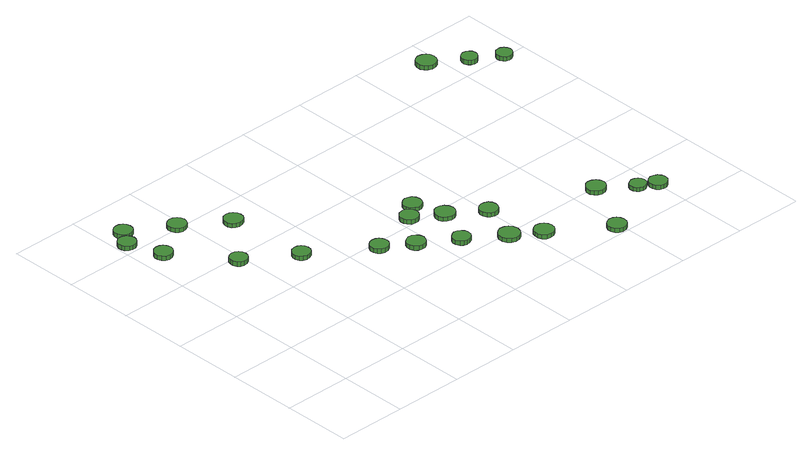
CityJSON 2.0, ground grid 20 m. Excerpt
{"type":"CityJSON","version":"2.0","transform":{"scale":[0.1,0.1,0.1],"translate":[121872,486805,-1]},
"CityObjects":{
"tree1":{"type":"SolitaryVegetationObject","attributes":{"function":"something"},"geometry":[{"type":"MultiSurface","lod":"1","boundaries":[[[0,1,2,3,4,5,6,7,8,9,10,11,12,13,14]],[[15,16,17,18,19,20,21,22,23,24,25,26,27,28,29]],[[0,29,28,1]],[[1,28,27,2]],[[2,27,26,3]],[[3,26,25,4]],[[4,25,24,5]],[[5,24,23,6]],[[6,23,22,7]],[[7,22,21,8]],[[8,21,20,9]],[[9,20,19,10]],[[10,19,18,11]],[[11,18,17,12]],[[12,17,16,13]],[[13,16,15,14]],[[14,15,29,0]]]}]},
"tree2":{"type":"SolitaryVegetationObject","attributes":{"function":"something"},"geometry":[{"type":"MultiSurface","lod":"1","boundaries":[[[30,31,32,33,34,35,36,37,38,39,40,41,42,43,44]],[[45,46,47,48,49,50,51,52,53,54,55,56,57,58,59]],[[30,59,58,31]],[[31,58,57,32]],[[32,57,56,33]],[[33,56,55,34]],[[34,55,54,35]],[[35,54,53,36]],[[36,53,52,37]],[[37,52,51,38]],[[38,51,50,39]],[[39,50,49,40]],[[40,49,48,41]],[[41,48,47,42]],[[42,47,46,43]],[[43,46,45,44]],[[44,45,59,30]]]}]},
"tree3":{"type":"SolitaryVegetationObject","attributes":{"function":"something"},"geometry":[{"type":"MultiSurface","lod":"1","boundaries":[[[60,61,62,63,64,65,66,67,68,69,70,71,72,73,74]],[[75,76,77,78,79,80,81,82,83,84,85,86,87,88,89]],[[60,89,88,61]],[[61,88,87,62]],[[62,87,86,63]],[[63,86,85,64]],[[64,85,84,65]],[[65,84,83,66]],[[66,83,82,67]],[[67,82,81,68]],[[68,81,80,69]],[[69,80,79,70]],[[70,79,78,71]],[[71,78,77,72]],[[72,77,76,73]],[[73,76,75,74]],[[74,75,89,60]]]}]},
"tree4":{"type":"SolitaryVegetationObject","attributes":{"function":"something"},"geometry":[{"type":"MultiSurface","lod":"1","boundaries":[[[90,91,92,93,94,95,96,97,98,99,100,101,102,103,104]],[[105,106,107,108,109,110,111,112,113,114,115,116,117,118,119]],[[90,119,118,91]],[[91,118,117,92]],[[92,117,116,93]],[[93,116,115,94]],[[94,115,114,95]],[[95,114,113,96]],[[96,113,112,97]],[[97,112,111,98]],[[98,111,110,99]],[[99,110,109,100]],[[100,109,108,101]],[[101,108,107,102]],[[102,107,106,103]],[[103,106,105,104]],[[104,105,119,90]]]}]},
"tree5":{"type":"SolitaryVegetationObject","attributes":{"function":"something"},"geometry":[{"type":"MultiSurface","lod":"1","boundaries":[[[120,121,122,123,124,125,126,127,128,129,130,131,132,133,134]],[[135,136,137,138,139,140,141,142,143,144,145,146,147,148,149]],[[120,149,148,121]],[[121,148,147,122]],[[122,147,146,123]],[[123,146,145,124]],[[124,145,144,125]],[[125,144,143,126]],[[126,143,142,127]],[[127,142,141,128]],[[128,141,140,129]],[[129,140,139,130]],[[130,139,138,131]],[[131,138,137,132]],[[132,137,136,133]],[[133,136,135,134]],[[134,135,149,120]]]}]},
"tree6":{"type":"SolitaryVegetationObject","attributes":{"function":"something"},"geometry":[{"type":"MultiSurface","lod":"1","boundaries":[[[150,151,152,153,154,155,156,157,158,159,160,161,162,163,164]],[[165,166,167,168,169,170,171,172,173,174,175,176,177,178,179]],[[150,179,178,151]],[[151,178,177,152]],[[152,177,176,153]],[[153,176,175,154]],[[154,175,174,155]],[[155,174,173,156]],[[156,173,172,157]],[[157,172,171,158]],[[158,171,170,159]],[[159,170,169,160]],[[160,169,168,161]],[[161,168,167,162]],[[162,167,166,163]],[[163,166,165,164]],[[164,165,179,150]]]}]},
"tree7":{"type":"SolitaryVegetationObject","attributes":{"function":"something"},"geometry":[{"type":"MultiSurface","lod":"1","boundaries":[[[180,181,182,183,184,185,186,187,188,189,190,191,192,193,194]],[[195,196,197,198,199,200,201,202,203,204,205,206,207,208,209]],[[180,209,208,181]],[[181,208,207,182]],[[182,207,206,183]],[[183,206,205,184]],[[184,205,204,185]],[[185,204,203,186]],[[186,203,202,187]],[[187,202,201,188]],[[188,201,200,189]],[[189,200,199,190]],[[190,199,198,191]],[[191,198,197,192]],[[192,197,196,193]],[[193,196,195,194]],[[194,195,209,180]]]}]},
"tree8":{"type":"SolitaryVegetationObject","attributes":{"function":"something"},"geometry":[{"type":"MultiSurface","lod":"1","boundaries":[[[210,211,212,213,214,215,216,217,218,219,220,221,222,223,224]],[[225,226,227,228,229,230,231,232,233,234,235,236,237,238,239]],[[210,239,238,211]],[[211,238,237,212]],[[212,237,236,213]],[[213,236,235,214]],[[214,235,234,215]],[[215,234,233,216]],[[216,233,232,217]],[[217,232,231,218]],[[218,231,230,219]],[[219,230,229,220]],[[220,229,228,221]],[[221,228,227,222]],[[222,227,226,223]],[[223,226,225,224]],[[224,225,239,210]]]}]},
"tree9":{"type":"SolitaryVegetationObject","attributes":{"function":"something"},"geometry":[{"type":"MultiSurface","lod":"1","boundaries":[[[240,241,242,243,244,245,246,247,248,249,250,251,252,253,254]],[[255,256,257,258,259,260,261,262,263,264,265,266,267,268,269]],[[240,269,268,241]],[[241,268,267,242]],[[242,267,266,243]],[[243,266,265,244]],[[244,265,264,245]],[[245,264,263,246]],[[246,263,262,247]],[[247,262,261,248]],[[248,261,260,249]],[[249,260,259,250]],[[250,259,258,251]],[[251,258,257,252]],[[252,257,256,253]],[[253,256,255,254]],[[254,255,269,240]]]}]},
"tree10":{"type":"SolitaryVegetationObject","attributes":{"function":"something"},"geometry":[{"type":"MultiSurface","lod":"1","boundaries":[[[270,271,272,273,274,275,276,277,278,279,280,281,282,283,284]],[[285,286,287,288,289,290,291,292,293,294,295,296,297,298,299]],[[270,299,298,271]],[[271,298,297,272]],[[272,297,296,273]],[[273,296,295,274]],[[274,295,294,275]],[[275,294,293,276]],[[276,293,292,277]],[[277,292,291,278]],[[278,291,290,279]],[[279,290,289,280]],[[280,289,288,281]],[[281,288,287,282]],[[282,287,286,283]],[[283,286,285,284]],[[284,285,299,270]]]}]},
"tree11":{"type":"SolitaryVegetationObject","attributes":{"function":"something"},"geometry":[{"type":"MultiSurface","lod":"1","boundaries":[[[300,301,302,303,304,305,306,307,308,309,310,311,312,313,314]],[[315,316,317,318,319,320,321,322,323,324,325,326,327,328,329]],[[300,329,328,301]],[[301,328,327,302]],[[302,327,326,303]],[[303,326,325,304]],[[304,325,324,305]],[[305,324,323,306]],[[306,323,322,307]],[[307,322,321,308]],[[308,321,320,309]],[[309,320,319,310]],[[310,319,318,311]],[[311,318,317,312]],[[312,317,316,313]],[[313,316,315,314]],[[314,315,329,300]]]}]},
"tree12":{"type":"SolitaryVegetationObject","attributes":{"function":"something"},"geometry":[{"type":"MultiSurface","lod":"1","boundaries":[[[330,331,332,333,334,335,336,337,338,339,340,341,342,343,344]],[[345,346,347,348,349,350,351,352,353,354,355,356,357,358,359]],[[330,359,358,331]],[[331,358,357,332]],[[332,357,356,333]],[[333,356,355,334]],[[334,355,354,335]],[[335,354,353,336]],[[336,353,352,337]],[[337,352,351,338]],[[338,351,350,339]],[[339,350,349,340]],[[340,349,348,341]],[[341,348,347,342]],[[342,347,346,343]],[[343,346,345,344]],[[344,345,359,330]]]}]},
"tree13":{"type":"SolitaryVegetationObject","attributes":{"function":"something"},"geometry":[{"type":"MultiSurface","lod":"1","boundaries":[[[360,361,362,363,364,365,366,367,368,369,370,371,372,373,374]],[[375,376,377,378,379,380,381,382,383,384,385,386,387,388,389]],[[360,389,388,361]],[[361,388,387,362]],[[362,387,386,363]],[[363,386,385,364]],[[364,385,384,365]],[[365,384,383,366]],[[366,383,382,367]],[[367,382,381,368]],[[368,381,380,369]],[[369,380,379,370]],[[370,379,378,371]],[[371,378,377,372]],[[372,377,376,373]],[[373,376,375,374]],[[374,375,389,360]]]}]},
"tree14":{"type":"SolitaryVegetationObject","attributes":{"function":"something"},"geometry":[{"type":"MultiSurface","lod":"1","boundaries":[[[390,391,392,393,394,395,396,397,398,399,400,401,402,403,404]],[[405,406,407,408,409,410,411,412,413,414,415,416,417,418,419]],[[390,419,418,391]],[[391,418,417,392]],[[392,417,416,393]],[[393,416,415,394]],[[394,415,414,395]],[[395,414,413,396]],[[396,413,412,397]],[[397,412,411,398]],[[398,411,410,399]],[[399,410,409,400]],[[400,409,408,401]],[[401,408,407,402]],[[402,407,406,403]],[[403,406,405,404]],[[404,405,419,390]]]}]},
"tree15":{"type":"SolitaryVegetationObject","attributes":{"function":"something"},"geometry":[{"type":"MultiSurface","lod":"1","boundaries":[[[420,421,422,423,424,425,426,427,428,429,430,431,432,433,434]],[[435,436,437,438,439,440,441,442,443,444,445,446,447,448,449]],[[420,449,448,421]],[[421,448,447,422]],[[422,447,446,423]],[[423,446,445,424]],[[424,445,444,425]],[[425,444,443,426]],[[426,443,442,427]],[[427,442,441,428]],[[428,441,440,429]],[[429,440,439,430]],[[430,439,438,431]],[[431,438,437,432]],[[432,437,436,433]],[[433,436,435,434]],[[434,435,449,420]]]}]},
"tree16":{"type":"SolitaryVegetationObject","attributes":{"function":"something"},"geometry":[{"type":"MultiSurface","lod":"1","boundaries":[[[450,451,452,453,454,455,456,457,458,459,460,461,462,463,464]],[[465,466,467,468,469,470,471,472,473,474,475,476,477,478,479]],[[450,479,478,451]],[[451,478,477,452]],[[452,477,476,453]],[[453,476,475,454]],[[454,475,474,455]],[[455,474,473,456]],[[456,473,472,457]],[[457,472,471,458]],[[458,471,470,459]],[[459,470,469,460]],[[460,469,468,461]],[[461,468,467,462]],[[462,467,466,463]],[[463,466,465,464]],[[464,465,479,450]]]}]},
"tree17":{"type":"SolitaryVegetationObject","attributes":{"function":"something"},"geometry":[{"type":"MultiSurface","lod":"1","boundaries":[[[480,481,482,483,484,485,486,487,488,489,490,491,492,493,494]],[[495,496,497,498,499,500,501,502,503,504,505,506,507,508,509]],[[480,509,508,481]],[[481,508,507,482]],[[482,507,506,483]],[[483,506,505,484]],[[484,505,504,485]],[[485,504,503,486]],[[486,503,502,487]],[[487,502,501,488]],[[488,501,500,489]],[[489,500,499,490]],[[490,499,498,491]],[[491,498,497,492]],[[492,497,496,493]],[[493,496,495,494]],[[494,495,509,480]]]}]},
"tree18":{"type":"SolitaryVegetationObject","attributes":{"function":"something"},"geometry":[{"type":"MultiSurface","lod":"1","boundaries":[[[510,511,512,513,514,515,516,517,518,519,520,521,522,523,524]],[[525,526,527,528,529,530,531,532,533,534,535,536,537,538,539]],[[510,539,538,511]],[[511,538,537,512]],[[512,537,536,513]],[[513,536,535,514]],[[514,535,534,515]],[[515,534,533,516]],[[516,533,532,517]],[[517,532,531,518]],[[518,531,530,519]],[[519,530,529,520]],[[520,529,528,521]],[[521,528,527,522]],[[522,527,526,523]],[[523,526,525,524]],[[524,525,539,510]]]}]},
"tree19":{"type":"SolitaryVegetationObject","attributes":{"function":"something"},"geometry":[{"type":"MultiSurface","lod":"1","boundaries":[[[540,541,542,543,544,545,546,547,548,549,550,551,552,553,554]],[[555,556,557,558,559,560,561,562,563,564,565,566,567,568,569]],[[540,569,568,541]],[[541,568,567,542]],[[542,567,566,543]],[[543,566,565,544]],[[544,565,564,545]],[[545,564,563,546]],[[546,563,562,547]],[[547,562,561,548]],[[548,561,560,549]],[[549,560,559,550]],[[550,559,558,551]],[[551,558,557,552]],[[552,557,556,553]],[[553,556,555,554]],[[554,555,569,540]]]}]},
"tree20":{"type":"SolitaryVegetationObject","attributes":{"function":"something"},"geometry":[{"type":"MultiSurface","lod":"1","boundaries":[[[570,571,572,573,574,575,576,577,578,579,580,581,582,583,584]],[[585,586,587,588,589,590,591,592,593,594,595,596,597,598,599]],[[570,599,598,571]],[[571,598,597,572]],[[572,597,596,573]],[[573,596,595,574]],[[574,595,594,575]],[[575,594,593,576]],[[576,593,592,577]],[[577,592,591,578]],[[578,591,590,579]],[[579,590,589,580]],[[580,589,588,581]],[[581,588,587,582]],[[582,587,586,583]],[[583,586,585,584]],[[584,585,599,570]]]}]},
"tree21":{"type":"SolitaryVegetationObject","attributes":{"function":"something"},"geometry":[{"type":"MultiSurface","lod":"1","boundaries":[[[600,601,602,603,604,605,606,607,608,609,610,611,612,613,614]],[[615,616,617,618,619,620,621,622,623,624,625,626,627,628,629]],[[600,629,628,601]],[[601,628,627,602]],[[602,627,626,603]],[[603,626,625,604]],[[604,625,624,605]],[[605,624,623,606]],[[606,623,622,607]],[[607,622,621,608]],[[608,621,620,609]],[[609,620,619,610]],[[610,619,618,611]],[[611,618,617,612]],[[612,617,616,613]],[[613,616,615,614]],[[614,615,629,600]]]}]},
"tree22":{"type":"SolitaryVegetationObject","attributes":{"function":"something"},"geometry":[{"type":"MultiSurface","lod":"1","boundaries":[[[630,631,632,633,634,635,636,637,638,639,640,641,642,643,644]],[[645,646,647,648,649,650,651,652,653,654,655,656,657,658,659]],[[630,659,658,631]],[[631,658,657,632]],[[632,657,656,633]],[[633,656,655,634]],[[634,655,654,635]],[[635,654,653,636]],[[636,653,652,637]],[[637,652,651,638]],[[638,651,650,639]],[[639,650,649,640]],[[640,649,648,641]],[[641,648,647,642]],[[642,647,646,643]],[[643,646,645,644]],[[644,645,659,630]]]}]},
"tree23":{"type":"SolitaryVegetationObject","attributes":{"function":"something"},"geometry":[{"type":"MultiSurface","lod":"1","boundaries":[[[660,661,662,663,664,665,666,667,668,669,670,671,672,673,674]],[[675,676,677,678,679,680,681,682,683,684,685,686,687,688,689]],[[660,689,688,661]],[[661,688,687,662]],[[662,687,686,663]],[[663,686,685,664]],[[664,685,684,665]],[[665,684,683,666]],[[666,683,682,667]],[[667,682,681,668]],[[668,681,680,669]],[[669,680,679,670]],[[670,679,678,671]],[[671,678,677,672]],[[672,677,676,673]],[[673,676,675,674]],[[674,675,689,660]]]}]}
},
"vertices":[
[56,833,20],[53,843,20],[47,852,20],[38,857,20],[27,858,20],[17,855,20],[9,848,20],[5,838,20],[5,828,20],[9,818,20],[17,811,20],[27,808,20],[38,809,20],[47,814,20],[53,823,20],[53,823,7],[47,814,7],[38,809,7],[27,808,7],[17,811,7],[9,818,7],[5,828,7],[5,838,7],[9,848,7],[17,855,7],[27,858,7],[38,857,7],[47,852,7],[53,843,7],[56,833,7],
[92,736,20],[89,747,20],[83,756,20],[74,761,20],[63,762,20],[52,759,20],[44,751,20],[40,742,20],[40,731,20],[44,721,20],[52,713,20],[63,710,20],[74,711,20],[83,717,20],[89,725,20],[89,725,7],[83,717,7],[74,711,7],[63,710,7],[52,713,7],[44,721,7],[40,731,7],[40,742,7],[44,751,7],[52,759,7],[63,762,7],[74,761,7],[83,756,7],[89,747,7],[92,736,7],
[86,879,20],[84,889,20],[78,898,20],[68,903,20],[58,904,20],[47,901,20],[39,894,20],[35,884,20],[35,873,20],[39,863,20],[47,856,20],[58,853,20],[68,854,20],[78,859,20],[84,868,20],[84,868,7],[78,859,7],[68,854,7],[58,853,7],[47,856,7],[39,863,7],[35,873,7],[35,884,7],[39,894,7],[47,901,7],[58,904,7],[68,903,7],[78,898,7],[84,889,7],[86,879,7],
[210,584,19],[208,594,19],[202,603,19],[193,608,19],[182,609,19],[172,606,19],[164,599,19],[160,589,19],[160,579,19],[164,569,19],[172,562,19],[182,559,19],[193,560,19],[202,565,19],[208,574,19],[208,574,6],[202,565,6],[193,560,6],[182,559,6],[172,562,6],[164,569,6],[160,579,6],[160,589,6],[164,599,6],[172,606,6],[182,609,6],[193,608,6],[202,603,6],[208,594,6],[210,584,6],
[208,807,19],[205,817,19],[199,826,19],[189,832,19],[178,833,19],[168,830,19],[159,822,19],[155,812,19],[155,801,19],[159,791,19],[168,783,19],[178,780,19],[189,781,19],[199,787,19],[205,796,19],[205,796,7],[199,787,7],[189,781,7],[178,780,7],[168,783,7],[159,791,7],[155,801,7],[155,812,7],[159,822,7],[168,830,7],[178,833,7],[189,832,7],[199,826,7],[205,817,7],[208,807,7],
[343,492,20],[341,502,20],[335,511,20],[326,516,20],[315,517,20],[305,514,20],[297,507,20],[293,497,20],[293,487,20],[297,477,20],[305,470,20],[315,466,20],[326,468,20],[335,473,20],[341,481,20],[341,481,7],[335,473,7],[326,468,7],[315,466,7],[305,470,7],[297,477,7],[293,487,7],[293,497,7],[297,507,7],[305,514,7],[315,517,7],[326,516,7],[335,511,7],[341,502,7],[343,492,7],
[327,723,19],[325,734,19],[318,743,19],[309,749,19],[298,750,19],[287,747,19],[279,739,19],[274,729,19],[274,718,19],[279,707,19],[287,700,19],[298,696,19],[309,698,19],[318,703,19],[325,712,19],[325,712,7],[318,703,7],[309,698,7],[298,696,7],[287,700,7],[279,707,7],[274,718,7],[274,729,7],[279,739,7],[287,747,7],[298,750,7],[309,749,7],[318,743,7],[325,734,7],[327,723,7],
[510,378,20],[508,389,20],[502,398,20],[492,403,20],[481,404,20],[471,401,20],[463,394,20],[458,384,20],[458,373,20],[463,363,20],[471,356,20],[481,352,20],[492,353,20],[502,359,20],[508,368,20],[508,368,7],[502,359,7],[492,353,7],[481,352,7],[471,356,7],[463,363,7],[458,373,7],[458,384,7],[463,394,7],[471,401,7],[481,404,7],[492,403,7],[502,398,7],[508,389,7],[510,378,7],
[589,324,20],[586,335,20],[580,344,20],[570,350,20],[559,351,20],[549,347,20],[540,340,20],[536,330,20],[536,319,20],[540,309,20],[549,301,20],[559,298,20],[570,299,20],[580,305,20],[586,314,20],[586,314,7],[580,305,7],[570,299,7],[559,298,7],[549,301,7],[540,309,7],[536,319,7],[536,330,7],[540,340,7],[549,347,7],[559,351,7],[570,350,7],[580,344,7],[586,335,7],[589,324,7],
[686,260,20],[684,271,20],[677,279,20],[668,285,20],[658,286,20],[648,282,20],[640,275,20],[635,266,20],[635,255,20],[640,245,20],[648,238,20],[658,235,20],[668,236,20],[677,241,20],[684,250,20],[684,250,7],[677,241,7],[668,236,7],[658,235,7],[648,238,7],[640,245,7],[635,255,7],[635,266,7],[640,275,7],[648,282,7],[658,286,7],[668,285,7],[677,279,7],[684,271,7],[686,260,7],
[660,424,20],[657,435,20],[651,443,20],[642,449,20],[631,450,20],[620,447,20],[612,439,20],[608,429,20],[608,419,20],[612,409,20],[620,401,20],[631,398,20],[642,399,20],[651,405,20],[657,413,20],[657,413,7],[651,405,7],[642,399,7],[631,398,7],[620,401,7],[612,409,7],[608,419,7],[608,429,7],[612,439,7],[620,447,7],[631,450,7],[642,449,7],[651,443,7],[657,435,7],[660,424,7],
[790,188,19],[787,201,19],[780,211,19],[769,217,19],[757,218,19],[745,214,19],[736,206,19],[731,195,19],[731,182,19],[736,171,19],[745,162,19],[757,159,19],[769,160,19],[780,166,19],[787,176,19],[787,176,7],[780,166,7],[769,160,7],[757,159,7],[745,162,7],[736,171,7],[731,182,7],[731,195,7],[736,206,7],[745,214,7],[757,218,7],[769,217,7],[780,211,7],[787,201,7],[790,188,7],
[706,460,19],[704,471,19],[698,480,19],[688,485,19],[677,487,19],[667,483,19],[659,476,19],[654,466,19],[654,455,19],[659,445,19],[667,438,19],[677,434,19],[688,435,19],[698,441,19],[704,450,19],[704,450,7],[698,441,7],[688,435,7],[677,434,7],[667,438,7],[659,445,7],[654,455,7],[654,466,7],[659,476,7],[667,483,7],[677,487,7],[688,485,7],[698,480,7],[704,471,7],[706,460,7],
[739,372,19],[736,384,19],[729,394,19],[719,400,19],[707,401,19],[696,397,19],[687,389,19],[682,378,19],[682,366,19],[687,356,19],[696,348,19],[707,344,19],[719,345,19],[729,351,19],[736,361,19],[736,361,7],[729,351,7],[719,345,7],[707,344,7],[696,348,7],[687,356,7],[682,366,7],[682,378,7],[687,389,7],[696,397,7],[707,401,7],[719,400,7],[729,394,7],[736,384,7],[739,372,7],
[863,138,19],[861,149,19],[854,159,19],[844,165,19],[832,166,19],[821,162,19],[812,154,19],[808,144,19],[808,132,19],[812,121,19],[821,113,19],[832,110,19],[844,111,19],[854,117,19],[861,126,19],[861,126,7],[854,117,7],[844,111,7],[832,110,7],[821,113,7],[812,121,7],[808,132,7],[808,144,7],[812,154,7],[821,162,7],[832,166,7],[844,165,7],[854,159,7],[861,149,7],[863,138,7],
[828,307,20],[826,318,20],[820,327,20],[810,332,20],[800,333,20],[789,330,20],[781,322,20],[777,313,20],[777,302,20],[781,292,20],[789,285,20],[800,281,20],[810,282,20],[820,288,20],[826,297,20],[826,297,7],[820,288,7],[810,282,7],[800,281,7],[789,285,7],[781,292,7],[777,302,7],[777,313,7],[781,322,7],[789,330,7],[800,333,7],[810,332,7],[820,327,7],[826,318,7],[828,307,7],
[1015,30,19],[1013,41,19],[1007,50,19],[997,56,19],[986,57,19],[975,53,19],[967,46,19],[962,36,19],[962,24,19],[967,14,19],[975,7,19],[986,3,19],[997,4,19],[1007,10,19],[1013,19,19],[1013,19,7],[1007,10,7],[997,4,7],[986,3,7],[975,7,7],[967,14,7],[962,24,7],[962,36,7],[967,46,7],[975,53,7],[986,57,7],[997,56,7],[1007,50,7],[1013,41,7],[1015,30,7],
[1099,193,19],[1096,204,19],[1090,213,19],[1080,219,19],[1068,220,19],[1058,217,19],[1049,209,19],[1044,199,19],[1044,187,19],[1049,177,19],[1058,169,19],[1068,166,19],[1080,167,19],[1090,173,19],[1096,182,19],[1096,182,7],[1090,173,7],[1080,167,7],[1068,166,7],[1058,169,7],[1049,177,7],[1044,187,7],[1044,199,7],[1049,209,7],[1058,217,7],[1068,220,7],[1080,219,7],[1090,213,7],[1096,204,7],[1099,193,7],
[1181,128,18],[1179,137,18],[1173,145,18],[1165,150,18],[1155,151,18],[1146,148,18],[1138,142,18],[1134,133,18],[1134,123,18],[1138,114,18],[1146,108,18],[1155,105,18],[1165,106,18],[1173,111,18],[1179,118,18],[1179,118,7],[1173,111,7],[1165,106,7],[1155,105,7],[1146,108,7],[1138,114,7],[1134,123,7],[1134,133,7],[1138,142,7],[1146,148,7],[1155,151,7],[1165,150,7],[1173,145,7],[1179,137,7],[1181,128,7],
[1228,101,19],[1226,111,19],[1219,120,19],[1210,125,19],[1199,127,19],[1189,123,19],[1181,116,19],[1177,106,19],[1177,96,19],[1181,86,19],[1189,79,19],[1199,75,19],[1210,76,19],[1219,82,19],[1226,90,19],[1226,90,7],[1219,82,7],[1210,76,7],[1199,75,7],[1189,79,7],[1181,86,7],[1177,96,7],[1177,106,7],[1181,116,7],[1189,123,7],[1199,127,7],[1210,125,7],[1219,120,7],[1226,111,7],[1228,101,7],
[1180,900,32],[1178,912,32],[1171,921,32],[1161,927,32],[1149,928,32],[1138,925,32],[1129,917,32],[1125,906,32],[1125,894,32],[1129,884,32],[1138,876,32],[1149,872,32],[1161,873,32],[1171,879,32],[1178,889,32],[1178,889,19],[1171,879,19],[1161,873,19],[1149,872,19],[1138,876,19],[1129,884,19],[1125,894,19],[1125,906,19],[1129,917,19],[1138,925,19],[1149,928,19],[1161,927,19],[1171,921,19],[1178,912,19],[1180,900,19],
[1268,838,32],[1266,848,32],[1260,855,32],[1252,860,32],[1243,861,32],[1234,858,32],[1227,852,32],[1223,843,32],[1223,834,32],[1227,825,32],[1234,818,32],[1243,815,32],[1252,816,32],[1260,821,32],[1266,829,32],[1266,829,19],[1260,821,19],[1252,816,19],[1243,815,19],[1234,818,19],[1227,825,19],[1223,834,19],[1223,843,19],[1227,852,19],[1234,858,19],[1243,861,19],[1252,860,19],[1260,855,19],[1266,848,19],[1268,838,19],
[1344,789,32],[1342,798,32],[1336,806,32],[1328,811,32],[1319,812,32],[1310,809,32],[1303,802,32],[1299,794,32],[1299,784,32],[1303,775,32],[1310,769,32],[1319,766,32],[1328,767,32],[1336,772,32],[1342,780,32],[1342,780,19],[1336,772,19],[1328,767,19],[1319,766,19],[1310,769,19],[1303,775,19],[1299,784,19],[1299,794,19],[1303,802,19],[1310,809,19],[1319,812,19],[1328,811,19],[1336,806,19],[1342,798,19],[1344,789,19]
]}
